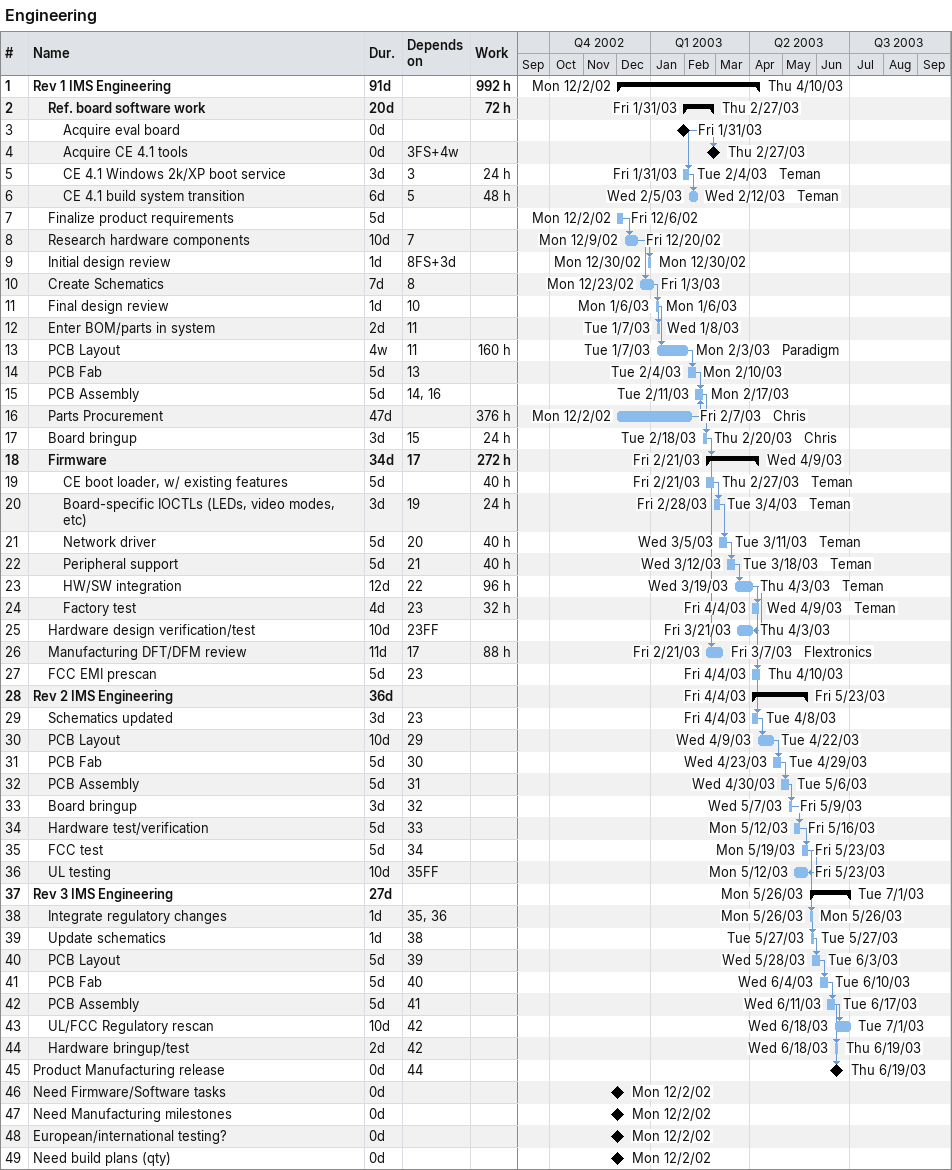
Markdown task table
Engineering

| ID | Level | Task | Duration | Start | Finish | Predecessors | Resources | Work (h) |
|---|---|---|---|---|---|---|---|---|
| 1 | 1 | **Rev 1 IMS Engineering** | 91d | 2002-12-02 | 2003-04-10 |  |  | 992 |
| 2 | 2 | **Ref. board software work** | 20d | 2003-01-31 | 2003-02-27 |  |  | 72 |
| 3 | 3 | Acquire eval board | 0d | 2003-01-31 | 2003-01-31 |  |  |  |
| 4 | 3 | Acquire CE 4.1 tools | 0d | 2003-02-27 | 2003-02-27 | 3FS+4w |  |  |
| 5 | 3 | CE 4.1 Windows 2k/XP boot service | 3d | 2003-01-31 | 2003-02-04 | 3 | Teman | 24 |
| 6 | 3 | CE 4.1 build system transition | 6d | 2003-02-05 | 2003-02-12 | 5 | Teman | 48 |
| 7 | 2 | Finalize product requirements | 5d | 2002-12-02 | 2002-12-06 |  |  |  |
| 8 | 2 | Research hardware components | 10d | 2002-12-09 | 2002-12-20 | 7 |  |  |
| 9 | 2 | Initial design review | 1d | 2002-12-30 | 2002-12-30 | 8FS+3d |  |  |
| 10 | 2 | Create Schematics | 7d | 2002-12-23 | 2003-01-03 | 8 |  |  |
| 11 | 2 | Final design review | 1d | 2003-01-06 | 2003-01-06 | 10 |  |  |
| 12 | 2 | Enter BOM/parts in system | 2d | 2003-01-07 | 2003-01-08 | 11 |  |  |
| 13 | 2 | PCB Layout | 4w | 2003-01-07 | 2003-02-03 | 11 | Paradigm | 160 |
| 14 | 2 | PCB Fab | 5d | 2003-02-04 | 2003-02-10 | 13 |  |  |
| 15 | 2 | PCB Assembly | 5d | 2003-02-11 | 2003-02-17 | 14, 16 |  |  |
| 16 | 2 | Parts Procurement | 47d | 2002-12-02 | 2003-02-07 |  | Chris | 376 |
| 17 | 2 | Board bringup | 3d | 2003-02-18 | 2003-02-20 | 15 | Chris | 24 |
| 18 | 2 | **Firmware** | 34d | 2003-02-21 | 2003-04-09 | 17 |  | 272 |
| 19 | 3 | CE boot loader, w/ existing features | 5d | 2003-02-21 | 2003-02-27 |  | Teman | 40 |
| 20 | 3 | Board-specific IOCTLs (LEDs, video modes, etc) | 3d | 2003-02-28 | 2003-03-04 | 19 | Teman | 24 |
| 21 | 3 | Network driver | 5d | 2003-03-05 | 2003-03-11 | 20 | Teman | 40 |
| 22 | 3 | Peripheral support | 5d | 2003-03-12 | 2003-03-18 | 21 | Teman | 40 |
| 23 | 3 | HW/SW integration | 12d | 2003-03-19 | 2003-04-03 | 22 | Teman | 96 |
| 24 | 3 | Factory test | 4d | 2003-04-04 | 2003-04-09 | 23 | Teman | 32 |
| 25 | 2 | Hardware design verification/test | 10d | 2003-03-21 | 2003-04-03 | 23FF |  |  |
| 26 | 2 | Manufacturing DFT/DFM review | 11d | 2003-02-21 | 2003-03-07 | 17 | Flextronics | 88 |
| 27 | 2 | FCC EMI prescan | 5d | 2003-04-04 | 2003-04-10 | 23 |  |  |
| 28 | 1 | **Rev 2 IMS Engineering** | 36d | 2003-04-04 | 2003-05-23 |  |  |  |
| 29 | 2 | Schematics updated | 3d | 2003-04-04 | 2003-04-08 | 23 |  |  |
| 30 | 2 | PCB Layout | 10d | 2003-04-09 | 2003-04-22 | 29 |  |  |
| 31 | 2 | PCB Fab | 5d | 2003-04-23 | 2003-04-29 | 30 |  |  |
| 32 | 2 | PCB Assembly | 5d | 2003-04-30 | 2003-05-06 | 31 |  |  |
| 33 | 2 | Board bringup | 3d | 2003-05-07 | 2003-05-09 | 32 |  |  |
| 34 | 2 | Hardware test/verification | 5d | 2003-05-12 | 2003-05-16 | 33 |  |  |
| 35 | 2 | FCC test | 5d | 2003-05-19 | 2003-05-23 | 34 |  |  |
| 36 | 2 | UL testing | 10d | 2003-05-12 | 2003-05-23 | 35FF |  |  |
| 37 | 1 | **Rev 3 IMS Engineering** | 27d | 2003-05-26 | 2003-07-01 |  |  |  |
| 38 | 2 | Integrate regulatory changes | 1d | 2003-05-26 | 2003-05-26 | 35, 36 |  |  |
| 39 | 2 | Update schematics | 1d | 2003-05-27 | 2003-05-27 | 38 |  |  |
| 40 | 2 | PCB Layout | 5d | 2003-05-28 | 2003-06-03 | 39 |  |  |
| 41 | 2 | PCB Fab | 5d | 2003-06-04 | 2003-06-10 | 40 |  |  |
| 42 | 2 | PCB Assembly | 5d | 2003-06-11 | 2003-06-17 | 41 |  |  |
| 43 | 2 | UL/FCC Regulatory rescan | 10d | 2003-06-18 | 2003-07-01 | 42 |  |  |
| 44 | 2 | Hardware bringup/test | 2d | 2003-06-18 | 2003-06-19 | 42 |  |  |
| 45 | 1 | Product Manufacturing release | 0d | 2003-06-19 | 2003-06-19 | 44 |  |  |
| 46 | 1 | Need Firmware/Software tasks | 0d | 2002-12-02 | 2002-12-02 |  |  |  |
| 47 | 1 | Need Manufacturing milestones | 0d | 2002-12-02 | 2002-12-02 |  |  |  |
| 48 | 1 | European/international testing? | 0d | 2002-12-02 | 2002-12-02 |  |  |  |
| 49 | 1 | Need build plans (qty) | 0d | 2002-12-02 | 2002-12-02 |  |  |  |
